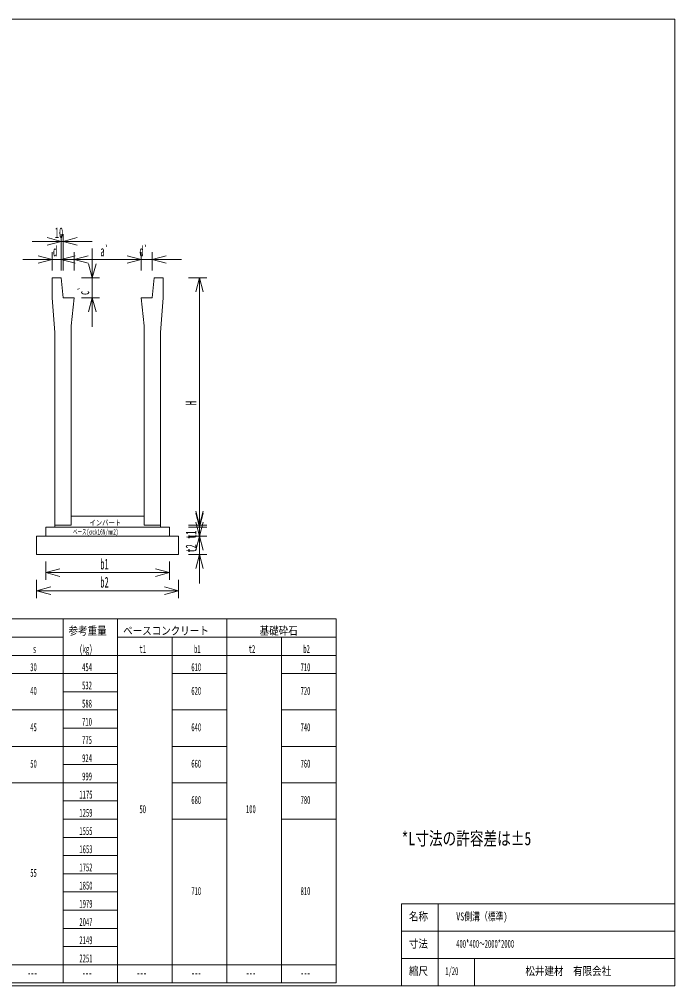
# Model space of a CAD drawing. Units: millimetres on the paper. Extents: x -801 to 772, y 19 to 2631.
# Drawn here: x 412 to 772, y 19 to 550 of the extents above; entities that cross this region are included whole.
import ezdxf
from ezdxf.enums import TextEntityAlignment as Align

# ---------------------------------------------------------------- set-up
doc = ezdxf.new("R2010")
doc.units = ezdxf.units.MM
for name, color, linetype, lineweight in [('1', 7, 'Continuous', 18), ('10', 3, 'Continuous', 18), ('17', 7, 'Continuous', 18), ('18', 7, 'Continuous', 18)]:
    doc.layers.add(name, color=color, linetype=linetype, lineweight=lineweight)
doc.styles.add('ＭＳ ゴシック', font='')
doc.styles.get('ＭＳ ゴシック').set_extended_font_data('MS Gothic')

msp = doc.modelspace()

# ---------------------------------------------------------------- linework, layer by layer
at = {"layer": '1'}
for p, q in [((771.5, 550), (25.5, 550)), ((771.5, 19), (771.5, 550)), ((434.5, 432), (434.5, 412)), ((435.5, 432), (435.5, 412)), ((418.5, 428), (451.5, 428)), ((434.5, 428), (426.773, 430.071)), ((434.5, 428), (426.773, 425.929)), ((435.5, 428), (443.227, 430.071)), ((435.5, 428), (443.227, 425.929)), ((429.5, 418), (421.773, 420.071)), ((429.5, 422), (429.5, 412)), ((434.5, 422), (434.5, 412)), ((434.5, 418), (442.227, 420.071)), ((441.6, 422), (441.6, 412)), ((441.6, 418), (449.327, 420.071)), ((451.6, 424), (451.6, 381)), ((478.4, 418), (470.673, 420.071)), ((478.4, 418), (470.673, 420.071)), ((478.4, 422), (478.4, 412)), ((478.4, 422), (478.4, 412)), ((484.5, 422), (484.5, 412)), ((484.5, 418), (492.227, 420.071)), ((413.5, 418), (450.5, 418)), ((429.5, 418), (421.773, 415.929)), ((434.5, 418), (442.227, 415.929)), ((441.6, 418), (478.4, 418)), ((441.6, 418), (449.327, 415.929)), ((451.6, 408), (449.529, 415.727)), ((451.6, 408), (453.671, 415.727)), ((462.4, 418), (500.5, 418)), ((478.4, 418), (470.673, 415.929)), ((478.4, 418), (470.673, 415.929)), ((484.5, 418), (492.227, 415.929)), ((429.5, 408), (434.5, 408)), ((429.5, 408), (429.5, 397)), ((434.5, 408), (435.5, 397)), ((455.6, 408), (445.6, 408)), ((485.5, 408), (484.5, 397)), ((490.5, 408), (485.5, 408)), ((490.5, 397), (490.5, 408)), ((514.5, 408), (504.5, 408)), ((510.5, 408), (508.429, 400.273)), ((510.5, 408), (510.5, 272)), ((510.5, 408), (512.571, 400.273)), ((429.5, 397), (431, 378)), ((435.5, 397), (441.6, 397)), ((441.6, 397), (440, 381.5)), ((455.6, 397), (445.6, 397)), ((451.6, 397), (449.529, 389.273)), ((451.6, 397), (453.671, 389.273)), ((484.5, 397), (478.4, 397)), ((478.4, 397), (480, 381.5)), ((489, 378), (490.5, 397)), ((431, 378), (431, 272)), ((440, 272), (440, 381.5)), ((480, 381.5), (480, 272)), ((489, 272), (489, 378)), ((510.5, 287), (510.5, 250)), ((510.5, 282), (510.5, 240)), ((510.5, 272), (508.429, 279.727)), ((510.5, 271), (508.429, 278.727)), ((510.5, 272), (512.571, 279.727)), ((510.5, 271), (512.571, 278.727)), ((431, 272), (440, 272)), ((480, 272), (489, 272)), ((514.5, 272), (504.5, 272)), ((514.5, 271), (504.5, 271)), ((510.5, 266), (508.429, 273.727)), ((510.5, 266), (512.571, 273.727)), ((514.5, 266), (504.5, 266)), ((514.5, 266), (504.5, 266)), ((510.5, 266), (508.429, 258.273)), ((510.5, 266), (512.571, 258.273)), ((514.5, 256), (504.5, 256)), ((510.5, 256), (508.429, 248.273)), ((510.5, 256), (512.571, 248.273)), ((426, 242), (426, 252)), ((494, 242), (494, 252)), ((426, 246), (433.727, 248.071)), ((426, 246), (494, 246)), ((426, 246), (433.727, 243.929)), ((494, 246), (486.273, 248.071)), ((494, 246), (486.273, 243.929)), ((421, 232), (421, 242)), ((499, 232), (499, 242)), ((421, 236), (428.727, 238.071)), ((421, 236), (499, 236)), ((421, 236), (428.727, 233.929)), ((499, 236), (491.273, 238.071)), ((499, 236), (491.273, 233.929)), ((45.5, 220.5), (585.5, 220.5)), ((45.5, 220.5), (585.5, 220.5)), ((435.5, 220.5), (435.5, 110.5)), ((465.5, 110.5), (465.5, 220.5)), ((525.5, 220.5), (525.5, 210.5)), ((585.5, 110.5), (585.5, 220.5)), ((585.5, 220.5), (585.5, 110.5)), ((75.5, 210.5), (435.5, 210.5)), ((465.5, 210.5), (525.5, 210.5)), ((495.5, 210.5), (495.5, 110.5)), ((525.5, 210.5), (585.5, 210.5)), ((525.5, 110.5), (525.5, 210.5)), ((555.5, 210.5), (555.5, 110.5)), ((45.5, 200.5), (585.5, 200.5)), ((45.5, 200.5), (585.5, 200.5)), ((375.5, 190.5), (435.5, 190.5)), ((435.5, 190.5), (465.5, 190.5)), ((495.5, 190.5), (525.5, 190.5)), ((555.5, 190.5), (585.5, 190.5)), ((435.5, 180.5), (465.5, 180.5)), ((435.5, 170.5), (375.5, 170.5)), ((435.5, 170.5), (465.5, 170.5)), ((525.5, 170.5), (495.5, 170.5)), ((585.5, 170.5), (555.5, 170.5)), ((465.5, 160.5), (435.5, 160.5)), ((375.5, 150.5), (435.5, 150.5)), ((435.5, 150.5), (465.5, 150.5)), ((495.5, 150.5), (525.5, 150.5)), ((555.5, 150.5), (585.5, 150.5)), ((465.5, 140.5), (435.5, 140.5)), ((435.5, 130.5), (375.5, 130.5)), ((435.5, 130.5), (465.5, 130.5)), ((495.5, 130.5), (525.5, 130.5)), ((585.5, 130.5), (555.5, 130.5)), ((465.5, 120.5), (435.5, 120.5)), ((435.5, 110.5), (435.5, 30.5)), ((435.5, 110.5), (465.5, 110.5)), ((465.5, 110.5), (465.5, 30.5)), ((495.5, 110.5), (495.5, 30.5)), ((495.5, 110.5), (525.5, 110.5)), ((525.5, 30.5), (525.5, 110.5)), ((555.5, 110.5), (555.5, 30.5)), ((555.5, 110.5), (585.5, 110.5)), ((585.5, 30.5), (585.5, 110.5)), ((435.5, 100.5), (465.5, 100.5)), ((435.5, 90.5), (465.5, 90.5)), ((435.5, 80.5), (465.5, 80.5)), ((435.5, 70.5), (465.5, 70.5)), ((621.5, 64), (771.5, 64)), ((621.5, 64), (621.5, 19)), ((641.5, 64), (641.5, 19)), ((435.5, 60.5), (465.5, 60.5)), ((435.5, 50.5), (465.5, 50.5)), ((621.5, 49), (771.5, 49)), ((435.5, 40.5), (465.5, 40.5)), ((621.5, 34), (771.5, 34)), ((661.5, 34), (661.5, 19)), ((45.5, 30.5), (585.5, 30.5)), ((435.5, 20.5), (435.5, 30.5)), ((465.5, 20.5), (465.5, 30.5)), ((495.5, 20.5), (495.5, 30.5)), ((525.5, 20.5), (525.5, 30.5)), ((555.5, 30.5), (555.5, 20.5)), ((585.5, 20.5), (585.5, 30.5)), ((25.5, 19), (771.5, 19)), ((45.5, 20.5), (585.5, 20.5))]:
    msp.add_line(p, q, dxfattribs=at)
at = {"layer": '10'}
for p, q in [((426, 266), (421, 266)), ((421, 266), (421, 256)), ((499, 266), (494, 266)), ((499, 256), (499, 266)), ((421, 256), (499, 256))]:
    msp.add_line(p, q, dxfattribs=at)
at = {"layer": '17'}
for p, q in [((431, 271), (426, 271)), ((426, 271), (426, 266)), ((494, 271), (489, 271)), ((494, 271), (494, 266)), ((426, 266), (494, 266))]:
    msp.add_line(p, q, dxfattribs=at)
at = {"layer": '18'}
for p, q in [((440, 277), (480, 277)), ((431, 272), (431, 271)), ((489, 271), (431, 271)), ((489, 272), (489, 271))]:
    msp.add_line(p, q, dxfattribs=at)

# ---------------------------------------------------------------- texts
at = {"layer": '1', "style": 'ＭＳ ゴシック'}
for s, height, width, p in [('10', 5.865, 0.5, (431, 428)), ('d', 5.865, 0.5, (430, 418)), ('a`', 5.865, 0.5, (456, 418)), ('d`', 5.865, 0.5, (477.45, 418)), ('b1', 5.865, 0.5, (456, 246)), ('b2', 5.865, 0.5, (456, 236)), ('参考重量', 4.399, 0.85, (438.5, 210.5)), ('ベースコンクリート', 4.399, 0.85, (468.5, 210.5)), ('基礎砕石', 4.399, 0.85, (543.5, 210.5)), ('s', 4.399, 0.5, (419, 200.5)), ('(kg)', 4.399, 0.5, (444.5, 200.5)), ('t1', 4.399, 0.5, (477.5, 200.5)), ('b1', 4.399, 0.5, (507.5, 200.5)), ('t2', 4.399, 0.5, (537.5, 200.5)), ('b2', 4.399, 0.5, (567.5, 200.5)), ('30', 4.399, 0.5, (417.5, 190.5)), ('454', 4.399, 0.5, (446, 190.5)), ('610', 4.399, 0.5, (506, 190.5)), ('710', 4.399, 0.5, (566, 190.5)), ('532', 4.399, 0.5, (446, 180.5)), ('40', 4.399, 0.5, (417.5, 177.5)), ('620', 4.399, 0.5, (506, 177.5)), ('720', 4.399, 0.5, (566, 177.5)), ('588', 4.399, 0.5, (446, 170.5)), ('710', 4.399, 0.5, (446, 160.5)), ('45', 4.399, 0.5, (417.5, 157.5)), ('640', 4.399, 0.5, (506, 157.5)), ('740', 4.399, 0.5, (566, 157.5)), ('775', 4.399, 0.5, (446, 150.5)), ('924', 4.399, 0.5, (446, 140.5)), ('50', 4.399, 0.5, (417.5, 137.5)), ('660', 4.399, 0.5, (506, 137.5)), ('760', 4.399, 0.5, (566, 137.5)), ('999', 4.399, 0.5, (446, 130.5)), ('1175', 4.399, 0.5, (444.5, 120.5)), ('680', 4.399, 0.5, (506, 117.5)), ('780', 4.399, 0.5, (566, 117.5)), ('50', 4.399, 0.5, (477.5, 112.5)), ('100', 4.399, 0.5, (536, 112.5)), ('1259', 4.399, 0.5, (444.5, 110.5)), ('1555', 4.399, 0.5, (444.5, 100.5)), ('*L寸法の許容差は±5', 7.331, 0.75, (621.5, 94)), ('1653', 4.399, 0.5, (444.5, 90.5)), ('1752', 4.399, 0.5, (444.5, 80.5)), ('55', 4.399, 0.5, (417.5, 77.5)), ('1850', 4.399, 0.5, (444.5, 70.5)), ('710', 4.399, 0.5, (506, 67.5)), ('810', 4.399, 0.5, (566, 67.5)), ('1979', 4.399, 0.5, (444.5, 60.5)), ('名称', 4.399, 0.85, (625.5, 53.5)), ('VS側溝（標準)', 4.399, 0.7, (651.5, 53.5)), ('2047', 4.399, 0.5, (444.5, 50.5)), ('2149', 4.399, 0.5, (444.5, 40.5)), ('寸法', 4.399, 0.85, (625.5, 38.5)), ('400*400～2000*2000', 4.399, 0.5, (651.5, 38.5)), ('2251', 4.399, 0.5, (444.5, 30.5)), ('縮尺', 4.399, 0.85, (625.5, 23.5)), ('1/20', 4.399, 0.5, (645.5, 23.5)), ('松井建材\u3000有限会社', 4.399, 0.85, (689.5, 23.5)), ('---', 4.399, 0.5, (416, 22.5)), ('---', 4.399, 0.5, (446, 22.5)), ('---', 4.399, 0.5, (476, 22.5)), ('---', 4.399, 0.5, (506, 22.5)), ('---', 4.399, 0.5, (536, 22.5)), ('---', 4.399, 0.5, (566, 22.5))]:
    msp.add_text(s, height=height, dxfattribs=dict(at, width=width)).set_placement(p, align=Align.BOTTOM_LEFT)
at = {"layer": '1', "style": 'ＭＳ ゴシック', "width": 0.5}
for s, p in [('c`', (451.6, 398.5)), ('H', (510.5, 338)), ('t1', (510.5, 264.5)), ('t2', (510.5, 257))]:
    msp.add_text(s, height=5.865, rotation=90, dxfattribs=at).set_placement(p, align=Align.BOTTOM_LEFT)
at = {"layer": '17', "style": 'ＭＳ ゴシック', "width": 0.6}
msp.add_text('ベース(σck16N/mm2)', height=2.933, dxfattribs=at).set_placement((441, 266), align=Align.BOTTOM_LEFT)
at = {"layer": '18', "style": 'ＭＳ ゴシック', "width": 0.85}
msp.add_text('インバート', height=2.933, dxfattribs=at).set_placement((450, 271), align=Align.BOTTOM_LEFT)

doc.saveas('drawing.dxf')
